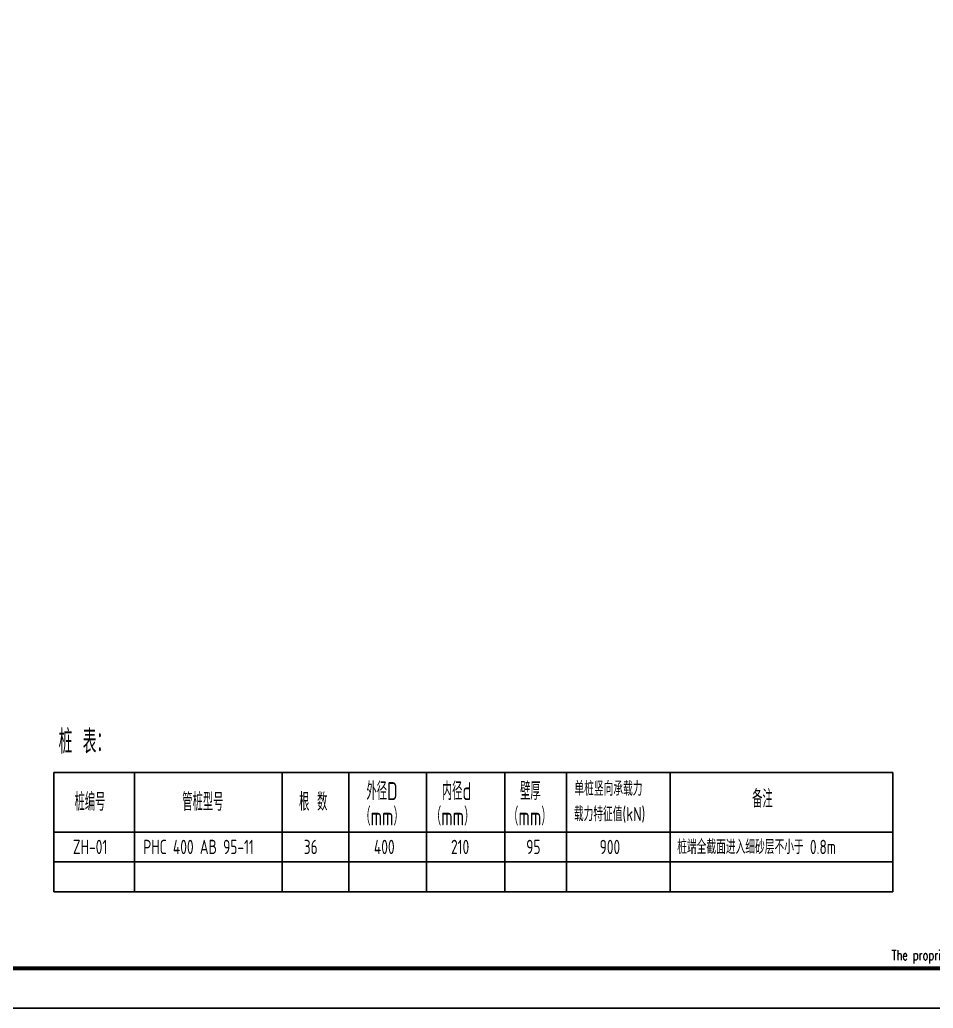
# Model space of a CAD drawing. Header units: millimetres. Extents: x 866561 to 877878, y 40199 to 44891.
# Drawn here: x 867908.2 to 868138, y 40201.4 to 40450 of the extents above; entities that cross this region are included whole.
import ezdxf
from ezdxf.enums import TextEntityAlignment as Align

# ---------------------------------------------------------------- set-up
doc = ezdxf.new("R2010")
doc.units = ezdxf.units.MM
doc.header["$LTSCALE"] = 1000
doc.header["$MEASUREMENT"] = 0
doc.layers.add('TQ_LIN', color=3, linetype='Continuous')
doc.styles.add('ECEC_TQ', font='txt_l.shx', dxfattribs={"bigfont": 'hztxt_l.shx'})
doc.styles.add('GBHZ', font='gbenor.shx', dxfattribs={"width": 0.9, "bigfont": 'gbcbig.shx'})

msp = doc.modelspace()

# ---------------------------------------------------------------- linework, layer by layer
for p, q in [((867916.825, 40260.677), (868127.895, 40260.677)), ((867916.825, 40260.677), (867916.825, 40230.677)), ((867937.053, 40260.677), (867937.053, 40230.677)), ((867974.229, 40260.677), (867974.229, 40230.677)), ((867991.024, 40260.677), (867991.024, 40230.677)), ((868010.588, 40260.677), (868010.588, 40230.677)), ((868030.279, 40260.677), (868030.279, 40230.677)), ((868045.774, 40260.677), (868045.774, 40230.677)), ((868071.823, 40260.677), (868071.823, 40230.677)), ((868127.895, 40260.677), (868127.895, 40230.677)), ((867916.825, 40245.677), (868127.895, 40245.677)), ((867916.825, 40238.177), (868127.895, 40238.177)), ((867916.825, 40230.677), (868127.895, 40230.677)), ((867916.825, 40230.677), (868127.895, 40230.677)), ((868348.484, 40201.355), (867507.484, 40201.355))]:
    msp.add_line(p, q)
at = {"color": 0, "const_width": 1}
msp.add_lwpolyline([(868338.484, 40211.355), (867532.484, 40211.355), (867532.484, 40785.355), (868338.484, 40785.355)], close=True, dxfattribs=at)

# ---------------------------------------------------------------- texts
at = {"style": 'ECEC_TQ', "width": 0.72}
msp.add_text('The proprietary right of this document belongs to Anhui Huadong Chemical And Medical Engineering  Co.,Ltd.  and any replication or transfer to the 3rd. side is forbidden without its permission. ', height=2.5, dxfattribs=at).set_placement((868248.484, 40214.355), align=Align.MIDDLE)
at = {"layer": 'TQ_LIN', "color": 0, "style": 'GBHZ', "width": 0.8}
for s, height, p in [('桩 表：', 6, (867918.001, 40265.431)), ('外径D', 4.5, (867995.445, 40253.73)), ('内径d', 4.5, (868014.409, 40253.73)), ('壁厚', 4.5, (868034.087, 40253.73)), ('单桩竖向承载力', 3.6, (868047.76, 40254.818)), ('桩编号', 4.5, (867922.005, 40251.018)), ('管桩型号', 4.5, (867949.101, 40251.018)), ('根 数', 4.5, (867978.486, 40251.018)), ('备注', 4.5, (868092.494, 40251.793)), ('（mm）', 4.5, (867993.888, 40247.35)), ('（mm）', 4.5, (868011.658, 40247.35)), ('（mm）', 4.5, (868031.075, 40247.35)), ('载力特征值(kN)', 3.6, (868047.627, 40248.403))]:
    msp.add_text(s, height=height, dxfattribs=at).set_placement(p)
at = {"layer": 'TQ_LIN', "color": 6, "style": 'GBHZ', "width": 0.8}
for s, p in [('ZH-01', (867921.588, 40240.134)), ('PHC 400 AB 95-11', (867939.286, 40240.134)), ('36', (867979.676, 40240.134)), ('400', (867997.325, 40240.134)), ('210', (868016.715, 40240.134)), ('95', (868035.641, 40240.134)), ('900', (868054.108, 40240.134)), ('桩端全截面进入细砂层不小于 0.8m', (868073.626, 40240.134))]:
    msp.add_text(s, height=3.6, dxfattribs=at).set_placement(p)

doc.saveas('drawing.dxf')
